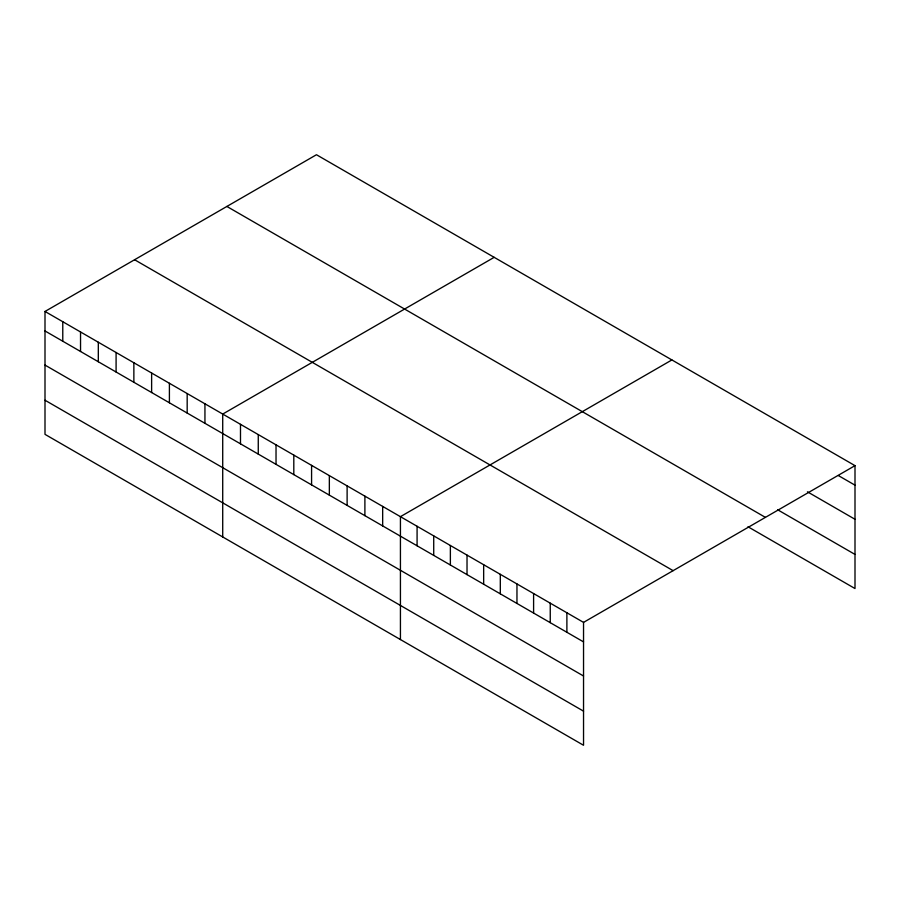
<?xml version="1.0" encoding="UTF-8"?>
<svg xmlns="http://www.w3.org/2000/svg" width="900" height="900" viewBox="0 0 900 900"><rect width="100%" height="100%" fill="white"/><g stroke="black" fill="none" stroke-linecap="round" stroke-linejoin="round"><path stroke-width="1.35" d="M45 311.456L583.538 622.384L583.538 745.268L45 434.351L45 311.456L316.463 154.732L855 465.649L855 588.544L747.99 526.759M494.179 257.332L222.716 414.067L222.716 536.951M671.895 359.944L400.433 516.668L400.433 639.551M583.538 622.384L855 465.649M838.35 475.549L855 485.168M807.446 491.816L855 519.278M777.712 509.805L855 554.423M226.879 206.449L765.416 517.376M134.584 259.74L673.121 570.656M45 330.964L583.538 641.891M45 365.085L583.538 676.001M45 400.23L583.538 711.158M566.887 612.765L566.887 632.284M550.249 603.158L550.249 622.665M533.599 593.55L533.599 613.058M516.96 583.942L516.96 603.45M500.31 574.324L500.31 593.842M483.66 564.716L483.66 584.224M467.021 555.109L467.021 574.616M450.371 545.501L450.371 565.009M433.721 535.882L433.721 555.401M417.082 526.275L417.082 545.783M382.669 506.407L382.669 525.915M364.894 496.147L364.894 515.655M347.119 485.887L347.119 505.395M329.344 475.627L329.344 495.135M311.58 465.368L311.58 484.875M293.805 455.108L293.805 474.615M276.03 444.848L276.03 464.355M258.266 434.588L258.266 454.095M240.491 424.327L240.491 443.835M204.941 403.808L204.941 423.315M187.178 393.536L187.178 413.055M169.403 383.276L169.403 402.795M151.627 373.016L151.627 392.535M133.864 362.756L133.864 382.275M116.089 352.496L116.089 372.015M98.314 342.236L98.314 361.755M80.539 331.976L80.539 351.484M62.775 321.716L62.775 341.224"/></g></svg>
